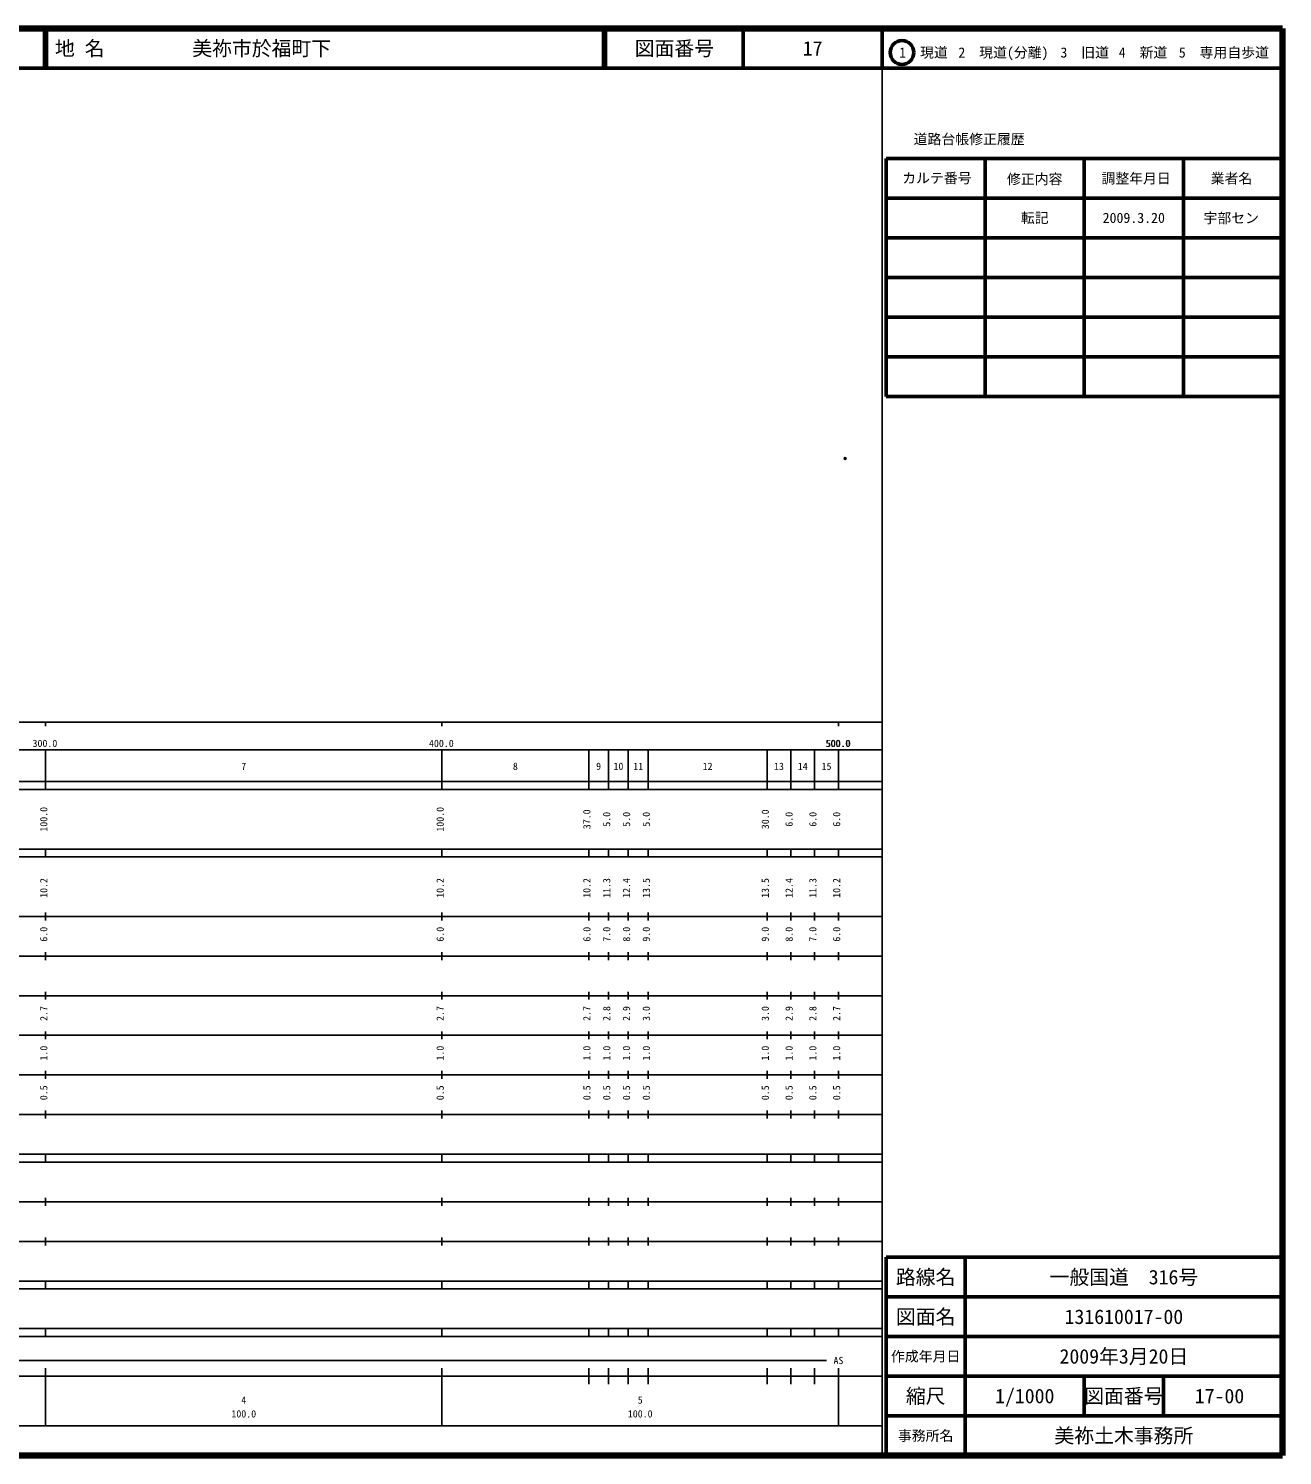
# Model space of a CAD drawing. Units: millimetres on the paper. Extents: x 40 to 680, y 20 to 380.
# Drawn here: x 363.7 to 680, y 20 to 380 of the extents above; entities that cross this region are included whole.
import ezdxf
from ezdxf.enums import TextEntityAlignment as Align

# ---------------------------------------------------------------- set-up
doc = ezdxf.new("R2010")
doc.units = ezdxf.units.MM
doc.header["$PDMODE"] = 32
doc.header["$PDSIZE"] = 0.5
doc.layers.add('M-OTRS', color=6, linetype='Continuous')
doc.layers.add('M-TTL-TXT', color=7, linetype='Continuous')
for name, color, linetype, lineweight in [('M-TTL', 2, 'Continuous', 140), ('M-TTL-BAND', 7, 'Continuous', 25), ('M-TTL-FRAM', 2, 'Continuous', 50), ('M-TTL-LINE', 7, 'Continuous', 50)]:
    doc.layers.add(name, color=color, linetype=linetype, lineweight=lineweight)
doc.styles.add('ＭＳ ゴシック', font='')
doc.styles.get('ＭＳ ゴシック').set_extended_font_data('MS Gothic')

msp = doc.modelspace()

# ---------------------------------------------------------------- linework, layer by layer
at = {"layer": 'M-OTRS'}
msp.add_point((569.675, 271.523), dxfattribs=at)
at = {"layer": 'M-TTL'}
for p, q in [((680, 380), (40, 380)), ((680, 20), (680, 380)), ((40, 20), (680, 20))]:
    msp.add_line(p, q, dxfattribs=at)
at = {"layer": 'M-TTL-BAND'}
for p, q in [((579, 20), (579, 370)), ((40, 205), (579, 205)), ((368, 205), (368, 204)), ((468, 205), (468, 204)), ((568, 205), (568, 204)), ((68, 198), (579, 198)), ((368, 188), (368, 198)), ((468, 188), (468, 198)), ((505, 188), (505, 198)), ((510, 188), (510, 198)), ((515, 188), (515, 198)), ((520, 188), (520, 198)), ((550, 188), (550, 198)), ((556, 188), (556, 198)), ((562, 188), (562, 198)), ((568, 188), (568, 198)), ((40, 190), (579, 190)), ((40, 188), (579, 188)), ((40, 173), (579, 173)), ((368, 171), (368, 173)), ((468, 171), (468, 173)), ((505, 171), (505, 173)), ((510, 171), (510, 173)), ((515, 171), (515, 173)), ((520, 171), (520, 173)), ((550, 171), (550, 173)), ((556, 171), (556, 173)), ((562, 171), (562, 173)), ((568, 171), (568, 173)), ((40, 171), (579, 171)), ((40, 156), (579, 156)), ((368, 155), (368, 157)), ((468, 155), (468, 157)), ((505, 155), (505, 157)), ((510, 155), (510, 157)), ((515, 155), (515, 157)), ((520, 155), (520, 157)), ((550, 155), (550, 157)), ((556, 155), (556, 157)), ((562, 155), (562, 157)), ((568, 155), (568, 157)), ((46, 146), (579, 146)), ((368, 145), (368, 147)), ((468, 145), (468, 147)), ((505, 145), (505, 147)), ((510, 145), (510, 147)), ((515, 145), (515, 147)), ((520, 145), (520, 147)), ((550, 145), (550, 147)), ((556, 145), (556, 147)), ((562, 145), (562, 147)), ((568, 145), (568, 147)), ((368, 135), (368, 137)), ((468, 135), (468, 137)), ((505, 135), (505, 137)), ((510, 135), (510, 137)), ((515, 135), (515, 137)), ((520, 135), (520, 137)), ((550, 135), (550, 137)), ((556, 135), (556, 137)), ((562, 135), (562, 137)), ((568, 135), (568, 137)), ((52, 136), (579, 136)), ((46, 126), (579, 126)), ((368, 125), (368, 127)), ((468, 125), (468, 127)), ((505, 125), (505, 127)), ((510, 125), (510, 127)), ((515, 125), (515, 127)), ((520, 125), (520, 127)), ((550, 125), (550, 127)), ((556, 125), (556, 127)), ((562, 125), (562, 127)), ((568, 125), (568, 127)), ((52, 116), (579, 116)), ((368, 115), (368, 117)), ((468, 115), (468, 117)), ((505, 115), (505, 117)), ((510, 115), (510, 117)), ((515, 115), (515, 117)), ((520, 115), (520, 117)), ((550, 115), (550, 117)), ((556, 115), (556, 117)), ((562, 115), (562, 117)), ((568, 115), (568, 117)), ((46, 106), (579, 106)), ((368, 105), (368, 107)), ((468, 105), (468, 107)), ((505, 105), (505, 107)), ((510, 105), (510, 107)), ((515, 105), (515, 107)), ((520, 105), (520, 107)), ((550, 105), (550, 107)), ((556, 105), (556, 107)), ((562, 105), (562, 107)), ((568, 105), (568, 107)), ((40, 96), (579, 96)), ((40, 94), (579, 94)), ((368, 94), (368, 96)), ((468, 94), (468, 96)), ((505, 94), (505, 96)), ((510, 94), (510, 96)), ((515, 94), (515, 96)), ((520, 94), (520, 96)), ((550, 94), (550, 96)), ((556, 94), (556, 96)), ((562, 94), (562, 96)), ((568, 94), (568, 96)), ((49, 84), (579, 84)), ((368, 83), (368, 85)), ((468, 83), (468, 85)), ((505, 83), (505, 85)), ((510, 83), (510, 85)), ((515, 83), (515, 85)), ((520, 83), (520, 85)), ((550, 83), (550, 85)), ((556, 83), (556, 85)), ((562, 83), (562, 85)), ((568, 83), (568, 85)), ((40, 74), (579, 74)), ((368, 73), (368, 75)), ((468, 73), (468, 75)), ((505, 73), (505, 75)), ((510, 73), (510, 75)), ((515, 73), (515, 75)), ((520, 73), (520, 75)), ((550, 73), (550, 75)), ((556, 73), (556, 75)), ((562, 73), (562, 75)), ((568, 73), (568, 75)), ((40, 64), (579, 64)), ((40, 62), (579, 62)), ((368, 62), (368, 64)), ((468, 62), (468, 64)), ((505, 62), (505, 64)), ((510, 62), (510, 64)), ((515, 62), (515, 64)), ((520, 62), (520, 64)), ((550, 62), (550, 64)), ((556, 62), (556, 64)), ((562, 62), (562, 64)), ((568, 62), (568, 64)), ((40, 52), (579, 52)), ((368, 50), (368, 52)), ((468, 50), (468, 52)), ((505, 50), (505, 52)), ((510, 50), (510, 52)), ((515, 50), (515, 52)), ((520, 50), (520, 52)), ((550, 50), (550, 52)), ((556, 50), (556, 52)), ((562, 50), (562, 52)), ((568, 50), (568, 52)), ((40, 50), (579, 50)), ((71, 44), (565, 44)), ((40, 40), (579, 40)), ((368, 27.5), (368, 42)), ((468, 27.5), (468, 42)), ((505, 38), (505, 42)), ((510, 38), (510, 42)), ((515, 38), (515, 42)), ((520, 38), (520, 42)), ((550, 38), (550, 42)), ((556, 38), (556, 42)), ((562, 38), (562, 42)), ((568, 27.5), (568, 42)), ((68, 27.5), (579, 27.5))]:
    msp.add_line(p, q, dxfattribs=at)
at = {"layer": 'M-TTL-FRAM'}
for p, q in [((580, 347.197), (580, 287.197)), ((580, 347.197), (680, 347.197)), ((580, 287.197), (680, 287.197)), ((680, 70), (580, 70)), ((580, 70), (580, 20))]:
    msp.add_line(p, q, dxfattribs=at)
at = {"layer": 'M-TTL-LINE'}
for p, q in [((367.75, 380), (367.75, 370)), ((368.25, 380), (368.25, 370)), ((508.747, 380), (508.747, 370)), ((509.247, 380), (509.247, 370)), ((543.997, 380), (543.997, 370)), ((579, 380), (579, 370)), ((40, 370), (680, 370)), ((605, 347.197), (605, 287.197)), ((630, 347.197), (630, 287.197)), ((655, 347.197), (655, 287.197)), ((580, 337.197), (680, 337.197)), ((580, 327.197), (680, 327.197)), ((580, 317.197), (680, 317.197)), ((580, 307.197), (680, 307.197)), ((580, 297.197), (680, 297.197)), ((600, 70), (600, 20)), ((680, 60), (580, 60)), ((680, 50), (580, 50)), ((680, 40), (580, 40)), ((630, 40), (630, 30)), ((650, 40), (650, 30)), ((680, 30), (580, 30))]:
    msp.add_line(p, q, dxfattribs=at)
msp.add_circle((584.031, 373.958), 3, dxfattribs=at)

# ---------------------------------------------------------------- texts
at = {"layer": 'M-TTL-BAND', "style": 'ＭＳ ゴシック'}
for s, p in [('300.0', (367.844, 198.195)), ('400.0', (467.844, 198.195)), ('500.0', (567.844, 198.195)), ('500.0', (568, 198.195)), ('7', (418, 192.405)), ('8', (486.5, 192.405)), ('9', (507.5, 192.405)), ('10', (512.5, 192.405)), ('11', (517.5, 192.405)), ('12', (535, 192.405)), ('13', (553, 192.405)), ('14', (559, 192.405)), ('15', (565, 192.405)), ('AS', (568, 42.5)), ('4', (418, 32.523)), ('5', (518, 32.523)), ('100.0', (418, 29.033)), ('100.0', (518, 29.033))]:
    msp.add_text(s, height=1.833, dxfattribs=at).set_placement(p, align=Align.BOTTOM_CENTER)
for s, p in [('100.0', (369, 180.5)), ('100.0', (469, 180.5)), ('37.0', (506, 180.5)), ('5.0', (511, 180.5)), ('5.0', (516, 180.5)), ('5.0', (521, 180.5)), ('30.0', (551, 180.5)), ('6.0', (557, 180.5)), ('6.0', (563, 180.5)), ('6.0', (569, 180.5)), ('10.2', (369, 163.174)), ('10.2', (469, 163.174)), ('10.2', (506, 163.174)), ('11.3', (511, 163.174)), ('12.4', (516, 163.174)), ('13.5', (521, 163.174)), ('13.5', (551, 163.174)), ('12.4', (557, 163.174)), ('11.3', (563, 163.174)), ('10.2', (569, 163.174)), ('6.0', (369, 151.5)), ('6.0', (469, 151.5)), ('6.0', (506, 151.5)), ('7.0', (511, 151.5)), ('8.0', (516, 151.5)), ('9.0', (521, 151.5)), ('9.0', (551, 151.5)), ('8.0', (557, 151.5)), ('7.0', (563, 151.5)), ('6.0', (569, 151.5)), ('2.7', (369, 131.5)), ('2.7', (469, 131.5)), ('2.7', (506, 131.5)), ('2.8', (511, 131.5)), ('2.9', (516, 131.5)), ('3.0', (521, 131.5)), ('3.0', (551, 131.5)), ('2.9', (557, 131.5)), ('2.8', (563, 131.5)), ('2.7', (569, 131.5)), ('1.0', (369, 121.5)), ('1.0', (469, 121.5)), ('1.0', (506, 121.5)), ('1.0', (511, 121.5)), ('1.0', (516, 121.5)), ('1.0', (521, 121.5)), ('1.0', (551, 121.5)), ('1.0', (557, 121.5)), ('1.0', (563, 121.5)), ('1.0', (569, 121.5)), ('0.5', (369, 111.5)), ('0.5', (469, 111.5)), ('0.5', (506, 111.5)), ('0.5', (511, 111.5)), ('0.5', (516, 111.5)), ('0.5', (521, 111.5)), ('0.5', (551, 111.5)), ('0.5', (557, 111.5)), ('0.5', (563, 111.5)), ('0.5', (569, 111.5))]:
    msp.add_text(s, height=1.833, rotation=90, dxfattribs=at).set_placement(p, align=Align.BOTTOM_CENTER)
at = {"layer": 'M-TTL-TXT', "style": 'ＭＳ ゴシック'}
for s, p in [('地 名', (370.38, 375)), ('美祢市於福町下', (405.024, 375))]:
    msp.add_text(s, height=3.666, dxfattribs=at).set_placement(p, align=Align.MIDDLE_LEFT)
for s, height, p in [('図面番号', 3.666, (526.622, 375)), ('17', 3.666, (561.497, 375)), ('1\u3000現道', 2.566, (589.448, 373.958)), ('2\u3000現道(分離)', 2.566, (609.619, 373.958)), ('3\u3000旧道', 2.566, (630.121, 373.958)), ('4\u3000新道', 2.566, (644.824, 373.958)), ('5\u3000専用自歩道', 2.566, (665.228, 373.958)), ('道路台帳修正履歴', 2.566, (600.968, 352.113)), ('カルテ番号', 2.566, (592.839, 342.277)), ('修正内容', 2.566, (617.509, 342.023)), ('調整年月日', 2.566, (643.089, 342.197)), ('業者名', 2.566, (667.134, 342.197)), ('転記', 2.566, (617.5, 332.245)), ('2009.3.20', 2.566, (642.5, 332.245)), ('宇部セン', 2.566, (667.077, 332.189)), ('路線名', 3.666, (590, 65)), ('路線名', 3.666, (590, 65)), ('一般国道\u3000316号', 3.666, (640, 65)), ('図面名', 3.666, (590, 55)), ('図面名', 3.666, (590, 55)), ('131610017-00', 3.666, (640, 55)), ('2009年3月20日', 3.666, (640, 45)), ('作成年月日', 2.566, (590, 45)), ('作成年月日', 2.566, (590, 45)), ('縮尺', 3.666, (590, 35)), ('縮尺', 3.666, (590, 35)), ('1/1000', 3.666, (615, 35)), ('図面番号', 3.666, (640, 35)), ('図面番号', 3.666, (640, 35)), ('17-00', 3.666, (664.125, 35)), ('事務所名', 2.566, (590, 25)), ('事務所名', 2.566, (590, 25)), ('美祢土木事務所', 3.666, (640, 25))]:
    msp.add_text(s, height=height, dxfattribs=at).set_placement(p, align=Align.MIDDLE_CENTER)

doc.saveas('drawing.dxf')
